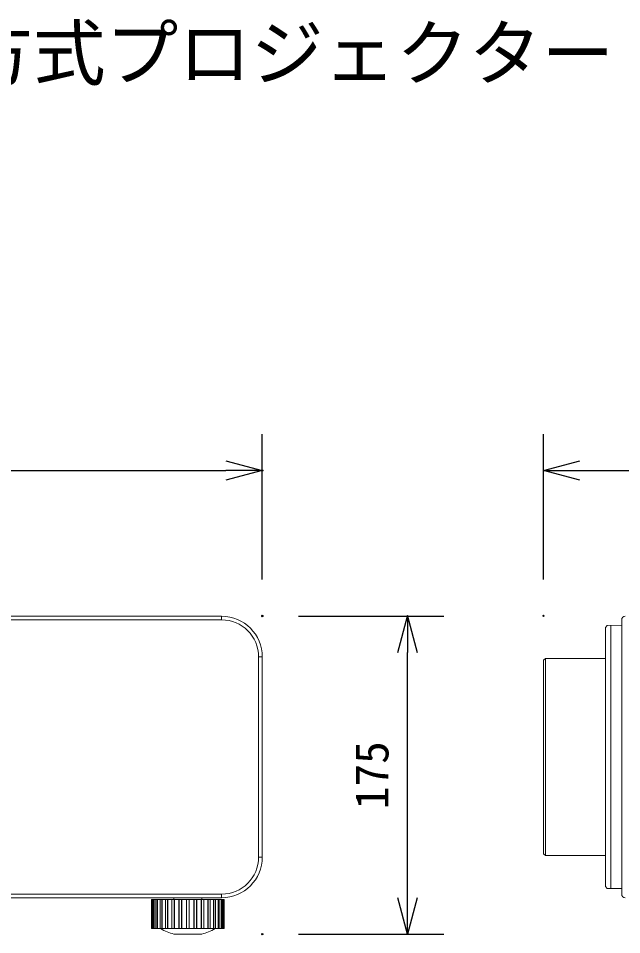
# Model space of a CAD drawing. Units: millimetres, scale not verified. Extents: x -63 to 62, y -57 to 57.
# Drawn here: x -20.3 to 12.9, y 6.3 to 56.8 of the extents above; entities that cross this region are included whole.
import ezdxf
from ezdxf.enums import TextEntityAlignment as Align

# ---------------------------------------------------------------- set-up
doc = ezdxf.new("R2010")
doc.units = ezdxf.units.MM
doc.header["$LTSCALE"] = 0.125
doc.header["$PDMODE"] = 32
doc.header["$PDSIZE"] = 0.0625
for name, color, linetype in [('0-0_0', 7, 'Continuous'), ('0-2_MOJI1', 7, 'Continuous'), ('0-4_DEFPOINTS', 7, 'Continuous'), ('0-6_SUNPO', 7, 'Continuous')]:
    doc.layers.add(name, color=color, linetype=linetype)
doc.layers.add('0-5_GAIKEI', color=1, linetype='Continuous', lineweight=18)
doc.styles.add('ＭＳ ゴシック', font='')
doc.styles.get('ＭＳ ゴシック').set_extended_font_data('MS Gothic')

# ---------------------------------------------------------------- blocks, each defined once
blk = doc.blocks.new('_OPEN30')
at = {"layer": '0-0_0'}
blk.add_line((0, 0), (-1, 0), dxfattribs=at)
blk.add_lwpolyline([(-1, 0.26795), (0, 0), (-1, -0.26795)], dxfattribs=at)
blk = doc.blocks.new('D6')
at = {"layer": '0-4_DEFPOINTS'}
for p in [(55.5103, 25.984), (8.8942, 17.984), (55.5103, 17.984)]:
    blk.add_point(p, dxfattribs=at)
at = {"layer": '0-6_SUNPO'}
for p, q in [((8.8942, 19.984), (8.8942, 27.984)), ((55.5103, 19.984), (55.5103, 27.984)), ((10.8942, 25.984), (53.5103, 25.984))]:
    blk.add_line(p, q, dxfattribs=at)
at = {"layer": '0-6_SUNPO', "xscale": 2, "yscale": 2, "rotation": 180}
blk.add_blockref('_OPEN30', (8.8942, 25.984), dxfattribs=at)
at = {"layer": '0-6_SUNPO', "xscale": 2, "yscale": 2}
blk.add_blockref('_OPEN30', (55.5103, 25.984), dxfattribs=at)
at = {"layer": '0-6_SUNPO', "style": 'ＭＳ ゴシック'}
blk.add_text('466', height=1.833, dxfattribs=at).set_placement((30.3273, 26.484), align=Align.BOTTOM_LEFT)
blk = doc.blocks.new('D5')
at = {"layer": '0-4_DEFPOINTS'}
for p in [(-6.5958, 17.9602), (1.4042, 17.9602), (-6.5958, 0.4602)]:
    blk.add_point(p, dxfattribs=at)
at = {"layer": '0-6_SUNPO'}
for p, q in [((-4.5958, 17.9602), (3.4042, 17.9602)), ((1.4042, 2.4602), (1.4042, 15.9602)), ((-4.5958, 0.4602), (3.4042, 0.4602))]:
    blk.add_line(p, q, dxfattribs=at)
at = {"layer": '0-6_SUNPO', "xscale": 2, "yscale": 2}
for p, rotation in [((1.4042, 17.9602), 90), ((1.4042, 0.4602), 270)]:
    blk.add_blockref('_OPEN30', p, dxfattribs=dict(at, rotation=rotation))
at = {"layer": '0-6_SUNPO', "style": 'ＭＳ ゴシック'}
blk.add_text('175', height=1.833, rotation=90, dxfattribs=at).set_placement((0.9042, 7.3352), align=Align.BOTTOM_LEFT)
blk = doc.blocks.new('D4')
at = {"layer": '0-4_DEFPOINTS'}
for p in [(-6.5958, 25.984), (-56.3958, 17.984), (-6.5958, 17.984)]:
    blk.add_point(p, dxfattribs=at)
at = {"layer": '0-6_SUNPO'}
for p, q in [((-56.3958, 19.984), (-56.3958, 27.984)), ((-6.5958, 19.984), (-6.5958, 27.984)), ((-54.3958, 25.984), (-8.5958, 25.984))]:
    blk.add_line(p, q, dxfattribs=at)
at = {"layer": '0-6_SUNPO', "xscale": 2, "yscale": 2, "rotation": 180}
blk.add_blockref('_OPEN30', (-56.3958, 25.984), dxfattribs=at)
at = {"layer": '0-6_SUNPO', "xscale": 2, "yscale": 2}
blk.add_blockref('_OPEN30', (-6.5958, 25.984), dxfattribs=at)
at = {"layer": '0-6_SUNPO', "style": 'ＭＳ ゴシック'}
blk.add_text('498', height=1.833, dxfattribs=at).set_placement((-33.3708, 26.484), align=Align.BOTTOM_LEFT)

msp = doc.modelspace()

# ---------------------------------------------------------------- linework, layer by layer
at = {"layer": '0-5_GAIKEI', "color": 7}
for p, q in [((-42.5116, 23.838), (-9.1114, 23.838)), ((12.1182, 23.3218), (12.0187, 23.2206)), ((12.1182, 23.3218), (12.9187, 23.3363)), ((12.9187, 21.598), (12.9187, 23.638)), ((-6.8714, 21.598), (-6.8714, 10.578)), ((8.7187, 21.5148), (8.6187, 21.4148)), ((8.6187, 10.7613), (8.6187, 21.4148)), ((12.0187, 21.5148), (8.7187, 21.5148)), ((12.9187, 10.578), (12.9187, 21.598)), ((8.6187, 10.7613), (8.7187, 10.6613)), ((8.7187, 10.6613), (12.0187, 10.6613)), ((-6.9181, 10.138), (-6.915, 10.138)), ((12.9187, 8.538), (12.9187, 10.578)), ((12.0187, 8.9555), (12.1182, 8.8542)), ((12.1182, 8.8542), (12.9187, 8.8398)), ((-9.1114, 8.338), (-54.4314, 8.338)), ((-12.9665, 8.238), (-12.9665, 6.638)), ((-12.8939, 8.238), (-12.9238, 8.238)), ((-12.8508, 8.238), (-12.8939, 8.238)), ((-12.8217, 8.238), (-12.8508, 8.238)), ((-12.7372, 8.238), (-12.8217, 8.238)), ((-12.6675, 8.238), (-12.7372, 8.238)), ((-12.6387, 8.238), (-12.6675, 8.238)), ((-12.5034, 8.238), (-12.6387, 8.238)), ((-12.4101, 8.238), (-12.5034, 8.238)), ((-12.3829, 8.238), (-12.4101, 8.238)), ((-12.2027, 8.238), (-12.3829, 8.238)), ((-11.8481, 8.238), (-12.0654, 8.238)), ((-11.7207, 8.238), (-11.8481, 8.238)), ((-11.7395, 8.338), (-11.7395, 8.238)), ((-11.7, 8.238), (-11.7207, 8.238)), ((-10.483, 8.238), (-10.4876, 8.238)), ((-10.0947, 8.238), (-10.2221, 8.238)), ((-10.2033, 8.238), (-10.2033, 8.338)), ((-9.8774, 8.238), (-10.0947, 8.238)), ((-9.5599, 8.238), (-9.7401, 8.238)), ((-9.5326, 8.238), (-9.5599, 8.238)), ((-9.4394, 8.238), (-9.5327, 8.238)), ((-9.2055, 8.238), (-9.2753, 8.238)), ((-9.1211, 8.238), (-9.2055, 8.238)), ((-9.092, 8.238), (-9.1211, 8.238)), ((-9.0489, 8.238), (-9.092, 8.238)), ((-9.019, 8.238), (-9.0489, 8.238)), ((-8.9909, 8.238), (-9.019, 8.238)), ((-8.9763, 8.238), (-8.9908, 8.238)), ((-8.9763, 8.238), (-8.9763, 6.638)), ((-12.9238, 6.638), (-12.8939, 6.638)), ((-12.8939, 6.638), (-12.8508, 6.638)), ((-12.6675, 6.638), (-12.6387, 6.638)), ((-12.6387, 6.638), (-12.5034, 6.638)), ((-12.4101, 6.638), (-12.3829, 6.638)), ((-12.3829, 6.638), (-12.2027, 6.638)), ((-12.0654, 6.638), (-11.8481, 6.638)), ((-11.8481, 6.638), (-11.7207, 6.638)), ((-11.7207, 6.638), (-11.7, 6.638)), ((-10.4876, 6.638), (-10.483, 6.638)), ((-10.2221, 6.638), (-10.0947, 6.638)), ((-10.0947, 6.638), (-9.8774, 6.638)), ((-9.7401, 6.638), (-9.7402, 6.638)), ((-9.7401, 6.638), (-9.5599, 6.638)), ((-9.5599, 6.638), (-9.5326, 6.638)), ((-9.5327, 6.638), (-9.4394, 6.638)), ((-9.4393, 6.638), (-9.304, 6.638)), ((-9.304, 6.638), (-9.2752, 6.638)), ((-9.2753, 6.638), (-9.2055, 6.638)), ((-9.2055, 6.638), (-9.1211, 6.638)), ((-9.1211, 6.638), (-9.092, 6.638)), ((-9.092, 6.638), (-9.0489, 6.638)), ((-9.0489, 6.638), (-9.019, 6.638)), ((-9.019, 6.638), (-8.9909, 6.638)), ((-8.9908, 6.638), (-8.9763, 6.638)), ((-10.2033, 6.338), (-11.7395, 6.338))]:
    msp.add_line(p, q, dxfattribs=at)
at = {"layer": '0-5_GAIKEI'}
for p, q in [((-9.1114, 23.638), (-9.1114, 23.838)), ((-9.1114, 23.638), (-42.5221, 23.638)), ((12.3187, 8.8506), (12.3187, 23.3254)), ((8.7187, 13.513), (8.7187, 21.5148)), ((8.7187, 10.6613), (8.7187, 13.513)), ((-7.0714, 10.578), (-6.8714, 10.578)), ((-54.4314, 8.538), (-9.1114, 8.538)), ((-12.9519, 8.238), (-12.9519, 6.638)), ((-12.9238, 8.238), (-12.9238, 6.638)), ((-12.8939, 8.238), (-12.8939, 6.638)), ((-12.8508, 8.238), (-12.8508, 6.638)), ((-12.8217, 8.238), (-12.8217, 6.638)), ((-12.7372, 8.238), (-12.7372, 6.638)), ((-12.6675, 8.238), (-12.6675, 6.638)), ((-12.6387, 8.238), (-12.6387, 6.638)), ((-12.5034, 8.238), (-12.5034, 6.638)), ((-12.4101, 8.238), (-12.4101, 6.638)), ((-12.3829, 8.238), (-12.3829, 6.638)), ((-12.2027, 8.238), (-12.2027, 6.638)), ((-12.0899, 8.238), (-12.0899, 6.638)), ((-12.0654, 8.238), (-12.0654, 6.638)), ((-11.8481, 8.238), (-11.8481, 6.638)), ((-11.7207, 8.238), (-11.7207, 6.638)), ((-11.7001, 8.238), (-11.7001, 6.638)), ((-11.4597, 8.238), (-11.4597, 6.638)), ((-11.4551, 8.238), (-11.4551, 6.638)), ((-11.3188, 8.238), (-11.3188, 6.638)), ((-11.3029, 8.238), (-11.3029, 6.638)), ((-11.0516, 8.238), (-11.0516, 6.638)), ((-11.0411, 8.238), (-11.0411, 6.638)), ((-10.9017, 8.238), (-10.9017, 6.638)), ((-10.8912, 8.238), (-10.8912, 6.638)), ((-10.6399, 8.238), (-10.6399, 6.638)), ((-10.624, 8.238), (-10.624, 6.638)), ((-10.4876, 8.238), (-10.4876, 6.638)), ((-10.4831, 8.238), (-10.4831, 6.638)), ((-10.2427, 8.238), (-10.2427, 6.638)), ((-10.2221, 8.238), (-10.2221, 6.638)), ((-10.0947, 8.238), (-10.0947, 6.638)), ((-9.8774, 8.238), (-9.8774, 6.638)), ((-9.8529, 8.238), (-9.8529, 6.638)), ((-9.7401, 8.238), (-9.7401, 6.638)), ((-9.5599, 8.238), (-9.5599, 6.638)), ((-9.5327, 8.238), (-9.5327, 6.638)), ((-9.4393, 8.238), (-9.4393, 6.638)), ((-9.304, 8.238), (-9.304, 6.638)), ((-9.2753, 8.238), (-9.2753, 6.638)), ((-9.2055, 8.238), (-9.2055, 6.638)), ((-9.1211, 8.238), (-9.1211, 6.638)), ((-9.1114, 8.538), (-9.1114, 8.338)), ((-9.092, 8.238), (-9.092, 6.638)), ((-9.0489, 8.238), (-9.0489, 6.638)), ((-9.019, 8.238), (-9.019, 6.638)), ((-8.9908, 8.238), (-8.9908, 6.638))]:
    msp.add_line(p, q, dxfattribs=at)
at = {"layer": '0-5_GAIKEI', "color": 7}
for points in [[(12.0187, 23.2206), (12.0187, 15.4664), (12.0187, 8.9555)], [(-12.9238, 8.238), (-12.9519, 8.238), (-12.9665, 8.238)], [(-12.0654, 8.238), (-12.0899, 8.238), (-12.2027, 8.238)], [(-11.3029, 8.238), (-11.3188, 8.238), (-11.4551, 8.238), (-11.4597, 8.238), (-11.7001, 8.238)], [(-10.4876, 8.238), (-10.624, 8.238), (-10.6399, 8.238), (-10.8912, 8.238), (-10.9017, 8.238), (-11.0411, 8.238), (-11.0516, 8.238), (-11.3029, 8.238)], [(-10.2221, 8.238), (-10.2427, 8.238), (-10.4831, 8.238)], [(-9.7402, 8.238), (-9.8529, 8.238), (-9.8774, 8.238)], [(-9.2752, 8.238), (-9.304, 8.238), (-9.4393, 8.238)], [(-12.9665, 6.638), (-12.9519, 6.638), (-12.9238, 6.638)], [(-12.8508, 6.638), (-12.8217, 6.638), (-12.7372, 6.638)], [(-12.7372, 6.638), (-12.7372, 6.638), (-12.6675, 6.638)], [(-12.5034, 6.638), (-12.5034, 6.638), (-12.4101, 6.638)], [(-12.2026, 6.638), (-12.2027, 6.638), (-12.0899, 6.638), (-12.0654, 6.638)], [(-11.7001, 6.638), (-11.4597, 6.638), (-11.4551, 6.638), (-11.3188, 6.638), (-11.3029, 6.638)], [(-11.3029, 6.638), (-11.0516, 6.638), (-11.0411, 6.638), (-10.9017, 6.638), (-10.8912, 6.638), (-10.6399, 6.638), (-10.624, 6.638), (-10.4876, 6.638)], [(-10.4831, 6.638), (-10.2427, 6.638), (-10.2221, 6.638)], [(-9.8774, 6.638), (-9.8529, 6.638), (-9.7402, 6.638)]]:
    msp.add_lwpolyline(points, dxfattribs=at)
at = {"layer": '0-5_GAIKEI'}
msp.add_lwpolyline([(-7.0714, 10.578), (-7.0714, 21.598), (-6.8714, 21.598)], dxfattribs=at)
at = {"layer": '0-5_GAIKEI', "color": 7}
for centre, radius, start, end in [((-9.1114, 21.598), 2.24, 0, 89.99998), ((13.1187, 23.638), 0.2, 89.99996, 180), ((-9.1114, 10.578), 2.24, 270, 359.99998), ((13.1187, 8.538), 0.2, 180, 269.99998), ((-10.9714, 9.238), 3, 240.0735, 255.16483), ((-10.9714, 9.238), 3, 284.83512, 299.92645)]:
    msp.add_arc(centre, radius, start, end, dxfattribs=at)
at = {"layer": '0-5_GAIKEI'}
for centre, start, end in [((-9.1114, 21.598), 0, 89.99998), ((-9.1114, 10.578), 270, 359.99998)]:
    msp.add_arc(centre, 2.04, start, end, dxfattribs=at)

# ---------------------------------------------------------------- block references
at = {"layer": '0-6_SUNPO'}
for name in ['D4', 'D6', 'D5']:
    msp.add_blockref(name, (-0.2756, 5.8778), dxfattribs=at)

# ---------------------------------------------------------------- texts
at = {"layer": '0-2_MOJI1', "style": 'ＭＳ ゴシック'}
msp.add_text('ＤＬＰ方式プロジェクター', height=2.933, dxfattribs=at).set_placement((-35.5024, 52.4976), align=Align.BOTTOM_LEFT)

doc.saveas('drawing.dxf')
